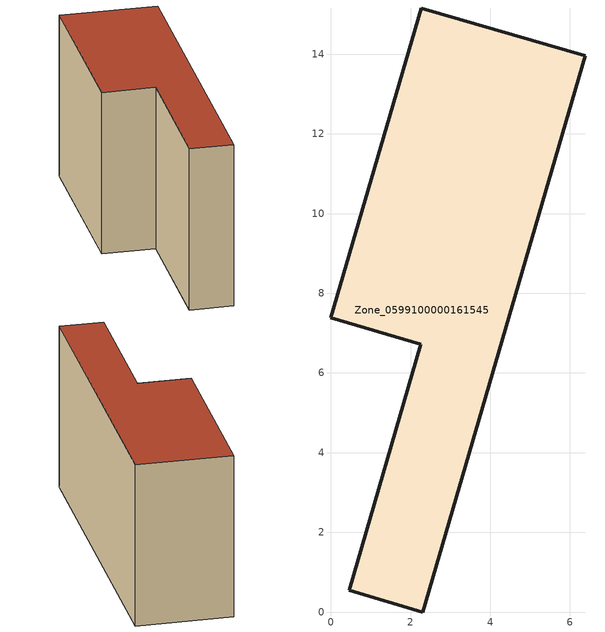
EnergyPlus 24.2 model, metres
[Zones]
Zone_0599100000161545
 floor ground (C_G): 6.38,13.96 2.31,0 0.46,0.54 2.26,6.72 0,7.38 2.27,15.16 z0
 wall outside (C_F): 2.31,0 6.38,13.96 2.27,15.16 0,7.38 2.26,6.72 0.46,0.54 2.31,0 z0:7.51
 roof outside (C_R): 0.46,0.54 2.31,0 6.38,13.96 2.27,15.16 0,7.38 2.26,6.72 z7.51
[BUILDING]
Pand.0599100000161545: North Axis=0; Terrain=City; Loads Convergence Tolerance Value=0.04; Temperature Convergence Tolerance Value=0.4; Solar Distribution=FullExterior; Maximum Number of Warmup Days=25; Minimum Number of Warmup Days=1
[Site:Location]
Rotterdam.The.Hague.AP_ZH_NLD Design_Conditions: Latitude=51.96; Longitude=4.45; Time Zone=1; Elevation=-4.5
[SITE:GROUNDTEMPERATURE:BUILDINGSURFACE]
18, 18, 18, 18, 18, 18, 18, 18, 18, 18, 18, 18
[MATERIAL] Thermal Absorptance=0.9; Solar Absorptance=0.7; Visible Absorptance=0.7
Name | Roughness | Thickness | Conductivity | Density | Specific Heat
G.TI.1946 | MediumSmooth | 0.15 | 1 | 540 | 1210
F.TI.1946 | Rough | 0.3 | 0.857143 | 1920 | 840
R.TI.1946 | MediumRough | 0.2 | 0.1 | 1500 | 1000
[CONSTRUCTION]
C_G: G.TI.1946
C_F: F.TI.1946
C_R: R.TI.1946
[ZONE]
Zone_0599100000161545: Type=1; Multiplier=1; Ceiling Height=Autocalculate; Volume=Autocalculate; Floor Area=autocalculate; Part of Total Floor Area=Yes
[ZONEINFILTRATION:DESIGNFLOWRATE]
Infil_Zone_0599100000161545: Zone or ZoneList or Space or SpaceList=Zone_0599100000161545; Schedule=AlwaysOn; Design Flow Rate Calculation Method=Flow/Area; Flow Rate per Floor Area=0.003; Constant Term Coefficient=1; Temperature Term Coefficient=0; Velocity Term Coefficient=0; Velocity Squared Term Coefficient=0
[HVACTEMPLATE:ZONE:IDEALLOADSAIRSYSTEM]
Zone_0599100000161545: Maximum Heating Supply Air Temperature=50; Minimum Cooling Supply Air Temperature=13; Maximum Heating Supply Air Humidity Ratio=0.0156; Minimum Cooling Supply Air Humidity Ratio=0.0077; Heating Limit=NoLimit; Cooling Limit=NoLimit; Dehumidification Control Type=ConstantSensibleHeatRatio; Cooling Sensible Heat Ratio=0.7; Dehumidification Setpoint=60; Humidification Control Type=None; Humidification Setpoint=30; Outdoor Air Method=None; Outdoor Air Flow Rate per Person=0.00944; Outdoor Air Flow Rate per Zone Floor Area=0; Outdoor Air Flow Rate per Zone=0; Demand Controlled Ventilation Type=None; Outdoor Air Economizer Type=NoEconomizer; Heat Recovery Type=None; Sensible Heat Recovery Effectiveness=0.7; Latent Heat Recovery Effectiveness=0.65
[ZONECONTROL:THERMOSTAT]
ThermostatControl_Zone_0599100000161545: Zone or ZoneList=Zone_0599100000161545; Control Type Schedule=DualSetpointControlType; Control 1=Thermostat_Zone_0599100000161545; Temperature Difference Between Cutout And Setpoint=0
[THERMOSTATSETPOINT:DUALSETPOINT]
Thermostat_Zone_0599100000161545: Heating Setpoint Temperature Schedule=HeatingSetpoint_Zone_0599100000161545; Cooling Setpoint Temperature Schedule=CoolingSetpoint_Zone_0599100000161545
[SCHEDULE:COMPACT]
HeatingSetpoint_Zone_0599100000161545: Through: 12/31, For: AllDays, Until: 24:00, 21
CoolingSetpoint_Zone_0599100000161545: Through: 12/31, For: AllDays, Until: 24:00, 24
DualSetpointControlType: Through: 12/31, For: AllDays, Until: 24:00, 4
AlwaysOn: Through: 12/31, For: AllDays, Until: 24:00, 1
